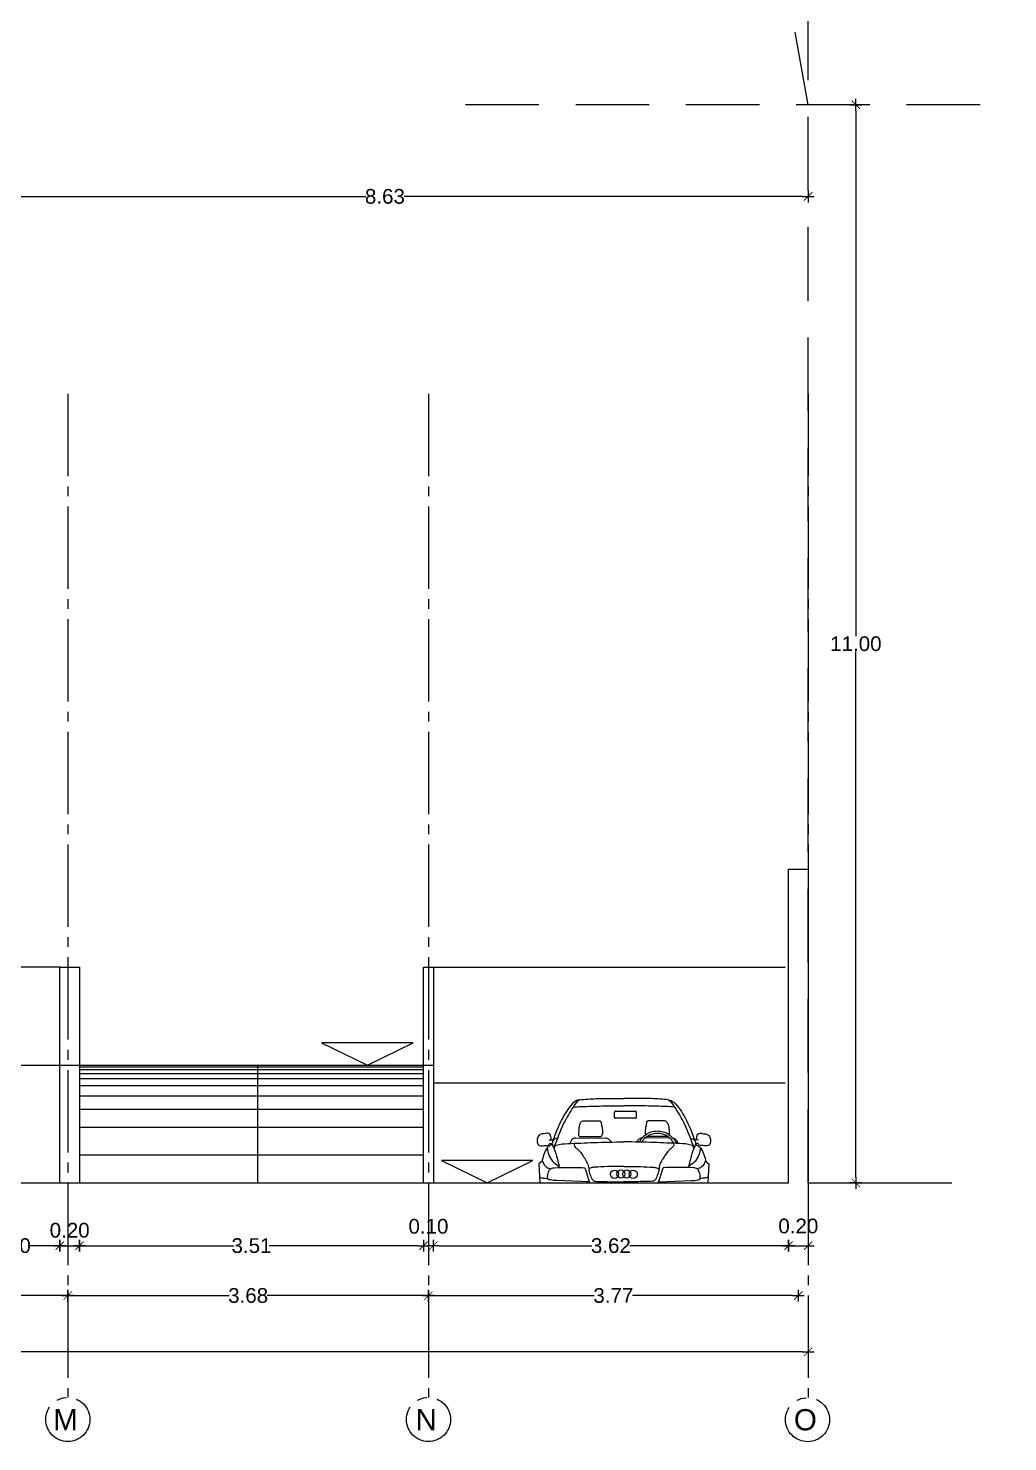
# Model space of a CAD drawing. Header units: millimetres. Extents: x 1217 to 2428, y 234 to 644.
# Drawn here: x 2137.44 to 2147.43, y 373.53 to 387.95 of the extents above; entities that cross this region are included whole.
import ezdxf

# ---------------------------------------------------------------- set-up
doc = ezdxf.new("R2010")
doc.units = ezdxf.units.MM
doc.linetypes.add('ACAD_ISO04W100', pattern=[30, 24, -3, 0, -3])
doc.linetypes.add('HIDDEN', pattern=[0.375, 0.25, -0.125])
doc.layers.get('0').update_dxf_attribs({"lineweight": 5})
for name, color, linetype in [('0.1', 251, 'Continuous'), ('0.2', 2, 'Continuous'), ('0.3', 6, 'Continuous'), ('CORTES', 30, 'Continuous'), ('COTAS', 252, 'Continuous'), ('EJES', 8, 'Continuous')]:
    doc.layers.add(name, color=color, linetype=linetype)
doc.styles.add('INTERARQ', font='arial.ttf')
doc.styles.get("Standard").update_dxf_attribs({"font": 'arial.ttf'})
doc.dimstyles.new('ESCALA_1-50', dxfattribs={"dimtxt": 0.15, "dimasz": 0.06, "dimexe": 0.18, "dimexo": 0.0625, "dimgap": 0, "dimtad": 0, "dimtih": 1, "dimtoh": 1, "dimzin": 0, "dimdsep": 46, "dimtxsty": 'INTERARQ', "dimblk": 'DIMTICK', "dimcen": 0, "dimse1": 1, "dimse2": 1, "dimclrd": 256, "dimclre": 1, "dimclrt": 2, "dimadec": 0, "dimazin": 0, "dimtfac": 4.5, "dimtofl": 0, "dimtmove": 2, "dimatfit": 3, "dimldrblk": 'DIMTICK', "dimfxl": 1, "dimtolj": 1, "dimtzin": 0, "dimarcsym": 0})

# ---------------------------------------------------------------- blocks, each defined once
blk = doc.blocks.new('DIMTICK')
at = {"color": 1}
for p, q in [((-1, 0), (1, 0)), ((0, 1), (0, -1))]:
    blk.add_line(p, q, dxfattribs=at)
at = {"color": 3, "const_width": 0.141}
blk.add_lwpolyline([(0.71, 0.71), (-0.71, -0.71)], dxfattribs=at)
blk = doc.blocks.new('*D1698')
at = {"layer": 'COTAS', "lineweight": -2, "ltscale": 3, "transparency": 16777216}
for p, q in [((2145.879, 387.111), (2145.879, 381.748)), ((2145.879, 376.231), (2145.879, 381.594))]:
    blk.add_line(p, q, dxfattribs=at)
at = {"layer": 'DEFPOINTS', "color": 0, "ltscale": 3, "transparency": 16777216}
for p in [(2148.405, 387.171), (2145.879, 376.171), (2148.405, 376.171)]:
    blk.add_point(p, dxfattribs=at)
at = {"layer": 'COTAS', "lineweight": -2, "ltscale": 3, "transparency": 16777216, "xscale": 0.06, "yscale": 0.06, "zscale": 0.06}
for p, rotation in [((2145.879, 387.171), 90), ((2145.879, 376.171), 270)]:
    blk.add_blockref('DIMTICK', p, dxfattribs=dict(at, rotation=rotation))
at = {"layer": 'COTAS', "color": 2, "ltscale": 3, "transparency": 16777216, "insert": (2145.879, 381.671), "char_height": 0.15, "attachment_point": 5, "style": 'INTERARQ'}
blk.add_mtext('\\A1;11.00', dxfattribs=at)
blk = doc.blocks.new('*D1705')
at = {"layer": 'COTAS', "lineweight": -2, "ltscale": 3, "transparency": 16777216}
for p, q in [((2134.809, 375.021), (2136.1, 375.021)), ((2137.78, 375.021), (2136.49, 375.021))]:
    blk.add_line(p, q, dxfattribs=at)
at = {"layer": 'DEFPOINTS', "color": 0, "ltscale": 3, "transparency": 16777216}
for p in [(2134.749, 375.746), (2137.84, 375.746), (2137.84, 375.021)]:
    blk.add_point(p, dxfattribs=at)
at = {"layer": 'COTAS', "lineweight": -2, "ltscale": 3, "transparency": 16777216, "xscale": 0.06, "yscale": 0.06, "zscale": 0.06, "rotation": 180}
blk.add_blockref('DIMTICK', (2134.749, 375.021), dxfattribs=at)
at = {"layer": 'COTAS', "lineweight": -2, "ltscale": 3, "transparency": 16777216, "xscale": 0.06, "yscale": 0.06, "zscale": 0.06}
blk.add_blockref('DIMTICK', (2137.84, 375.021), dxfattribs=at)
at = {"layer": 'COTAS', "color": 2, "ltscale": 3, "transparency": 16777216, "insert": (2136.295, 375.021), "char_height": 0.15, "attachment_point": 5, "style": 'INTERARQ'}
blk.add_mtext('\\A1;3.09', dxfattribs=at)
blk = doc.blocks.new('*D1706')
at = {"layer": 'COTAS', "lineweight": -2, "ltscale": 3, "transparency": 16777216}
for p, q in [((2137.9, 375.021), (2139.485, 375.021)), ((2141.459, 375.021), (2139.874, 375.021))]:
    blk.add_line(p, q, dxfattribs=at)
at = {"layer": 'DEFPOINTS', "color": 0, "ltscale": 3, "transparency": 16777216}
for p in [(2137.84, 375.746), (2141.519, 375.746), (2141.519, 375.021)]:
    blk.add_point(p, dxfattribs=at)
at = {"layer": 'COTAS', "lineweight": -2, "ltscale": 3, "transparency": 16777216, "xscale": 0.06, "yscale": 0.06, "zscale": 0.06, "rotation": 180}
blk.add_blockref('DIMTICK', (2137.84, 375.021), dxfattribs=at)
at = {"layer": 'COTAS', "lineweight": -2, "ltscale": 3, "transparency": 16777216, "xscale": 0.06, "yscale": 0.06, "zscale": 0.06}
blk.add_blockref('DIMTICK', (2141.519, 375.021), dxfattribs=at)
at = {"layer": 'COTAS', "color": 2, "ltscale": 3, "transparency": 16777216, "insert": (2139.68, 375.021), "char_height": 0.15, "attachment_point": 5, "style": 'INTERARQ'}
blk.add_mtext('\\A1;3.68', dxfattribs=at)
blk = doc.blocks.new('*D1707')
at = {"layer": 'COTAS', "lineweight": -2, "ltscale": 3, "transparency": 16777216}
for p, q in [((2141.579, 375.021), (2143.211, 375.021)), ((2145.232, 375.021), (2143.6, 375.021))]:
    blk.add_line(p, q, dxfattribs=at)
at = {"layer": 'DEFPOINTS', "color": 0, "ltscale": 3, "transparency": 16777216}
for p in [(2141.519, 375.746), (2145.292, 375.683, 0), (2145.292, 375.021)]:
    blk.add_point(p, dxfattribs=at)
at = {"layer": 'COTAS', "lineweight": -2, "ltscale": 3, "transparency": 16777216, "xscale": 0.06, "yscale": 0.06, "zscale": 0.06, "rotation": 180}
blk.add_blockref('DIMTICK', (2141.519, 375.021), dxfattribs=at)
at = {"layer": 'COTAS', "lineweight": -2, "ltscale": 3, "transparency": 16777216, "xscale": 0.06, "yscale": 0.06, "zscale": 0.06}
blk.add_blockref('DIMTICK', (2145.292, 375.021), dxfattribs=at)
at = {"layer": 'COTAS', "color": 2, "ltscale": 3, "transparency": 16777216, "insert": (2143.405, 375.021), "char_height": 0.15, "attachment_point": 5, "style": 'INTERARQ'}
blk.add_mtext('\\A1;3.77', dxfattribs=at)
blk = doc.blocks.new('*D1754')
at = {"layer": 'COTAS', "lineweight": -2, "ltscale": 3, "transparency": 16777216}
for p, q in [((2136.819, 375.53), (2137.071, 375.53)), ((2137.699, 375.53), (2137.446, 375.53))]:
    blk.add_line(p, q, dxfattribs=at)
at = {"layer": 'DEFPOINTS', "color": 0, "ltscale": 3, "transparency": 16777216}
for p in [(2136.759, 376.171), (2137.759, 376.171, 0), (2137.759, 375.53)]:
    blk.add_point(p, dxfattribs=at)
at = {"layer": 'COTAS', "lineweight": -2, "ltscale": 3, "transparency": 16777216, "xscale": 0.06, "yscale": 0.06, "zscale": 0.06, "rotation": 180}
blk.add_blockref('DIMTICK', (2136.759, 375.53), dxfattribs=at)
at = {"layer": 'COTAS', "lineweight": -2, "ltscale": 3, "transparency": 16777216, "xscale": 0.06, "yscale": 0.06, "zscale": 0.06}
blk.add_blockref('DIMTICK', (2137.759, 375.53), dxfattribs=at)
at = {"layer": 'COTAS', "color": 2, "ltscale": 3, "transparency": 16777216, "insert": (2137.259, 375.53), "char_height": 0.15, "attachment_point": 5, "style": 'INTERARQ'}
blk.add_mtext('\\A1;1.00', dxfattribs=at)
blk = doc.blocks.new('*D1755')
at = {"layer": 'COTAS', "lineweight": -2, "ltscale": 3, "transparency": 16777216}
blk.add_line((2137.819, 375.53), (2137.899, 375.53), dxfattribs=at)
at = {"layer": 'DEFPOINTS', "color": 0, "ltscale": 3, "transparency": 16777216}
for p in [(2137.759, 376.171, 0), (2137.959, 376.171, 0), (2137.959, 375.53)]:
    blk.add_point(p, dxfattribs=at)
at = {"layer": 'COTAS', "lineweight": -2, "ltscale": 3, "transparency": 16777216, "xscale": 0.06, "yscale": 0.06, "zscale": 0.06, "rotation": 180}
blk.add_blockref('DIMTICK', (2137.759, 375.53), dxfattribs=at)
at = {"layer": 'COTAS', "lineweight": -2, "ltscale": 3, "transparency": 16777216, "xscale": 0.06, "yscale": 0.06, "zscale": 0.06}
blk.add_blockref('DIMTICK', (2137.959, 375.53), dxfattribs=at)
at = {"layer": 'COTAS', "color": 2, "ltscale": 3, "transparency": 16777216, "insert": (2137.859, 375.687), "char_height": 0.15, "attachment_point": 5, "style": 'INTERARQ'}
blk.add_mtext('\\A1;0.20', dxfattribs=at)
blk = doc.blocks.new('*D1756')
at = {"layer": 'COTAS', "lineweight": -2, "ltscale": 3, "transparency": 16777216}
for p, q in [((2138.019, 375.53), (2139.534, 375.53)), ((2141.409, 375.53), (2139.894, 375.53))]:
    blk.add_line(p, q, dxfattribs=at)
at = {"layer": 'DEFPOINTS', "color": 0, "ltscale": 3, "transparency": 16777216}
for p in [(2137.959, 376.171, 0), (2141.469, 376.171), (2141.469, 375.53)]:
    blk.add_point(p, dxfattribs=at)
at = {"layer": 'COTAS', "lineweight": -2, "ltscale": 3, "transparency": 16777216, "xscale": 0.06, "yscale": 0.06, "zscale": 0.06, "rotation": 180}
blk.add_blockref('DIMTICK', (2137.959, 375.53), dxfattribs=at)
at = {"layer": 'COTAS', "lineweight": -2, "ltscale": 3, "transparency": 16777216, "xscale": 0.06, "yscale": 0.06, "zscale": 0.06}
blk.add_blockref('DIMTICK', (2141.469, 375.53), dxfattribs=at)
at = {"layer": 'COTAS', "color": 2, "ltscale": 3, "transparency": 16777216, "insert": (2139.714, 375.53), "char_height": 0.15, "attachment_point": 5, "style": 'INTERARQ'}
blk.add_mtext('\\A1;3.51', dxfattribs=at)
blk = doc.blocks.new('*D1757')
at = {"layer": 'COTAS', "lineweight": -2, "ltscale": 3, "transparency": 16777216}
for p, q in [((2141.409, 375.53), (2141.349, 375.53)), ((2141.629, 375.53), (2141.689, 375.53))]:
    blk.add_line(p, q, dxfattribs=at)
at = {"layer": 'DEFPOINTS', "color": 0, "ltscale": 3, "transparency": 16777216}
for p in [(2141.469, 376.171), (2141.569, 376.171), (2141.569, 375.53)]:
    blk.add_point(p, dxfattribs=at)
at = {"layer": 'COTAS', "lineweight": -2, "ltscale": 3, "transparency": 16777216, "xscale": 0.06, "yscale": 0.06, "zscale": 0.06}
blk.add_blockref('DIMTICK', (2141.469, 375.53), dxfattribs=at)
at = {"layer": 'COTAS', "lineweight": -2, "ltscale": 3, "transparency": 16777216, "xscale": 0.06, "yscale": 0.06, "zscale": 0.06, "rotation": 180}
blk.add_blockref('DIMTICK', (2141.569, 375.53), dxfattribs=at)
at = {"layer": 'COTAS', "color": 2, "ltscale": 3, "transparency": 16777216, "insert": (2141.519, 375.727), "char_height": 0.15, "attachment_point": 5, "style": 'INTERARQ'}
blk.add_mtext('\\A1;0.10', dxfattribs=at)
blk = doc.blocks.new('*D1758')
at = {"layer": 'COTAS', "lineweight": -2, "ltscale": 3, "transparency": 16777216}
for p, q in [((2141.629, 375.53), (2143.186, 375.53)), ((2145.132, 375.53), (2143.574, 375.53))]:
    blk.add_line(p, q, dxfattribs=at)
at = {"layer": 'DEFPOINTS', "color": 0, "ltscale": 3, "transparency": 16777216}
for p in [(2141.569, 376.171), (2145.192, 376.171, 0), (2145.192, 375.53)]:
    blk.add_point(p, dxfattribs=at)
at = {"layer": 'COTAS', "lineweight": -2, "ltscale": 3, "transparency": 16777216, "xscale": 0.06, "yscale": 0.06, "zscale": 0.06, "rotation": 180}
blk.add_blockref('DIMTICK', (2141.569, 375.53), dxfattribs=at)
at = {"layer": 'COTAS', "lineweight": -2, "ltscale": 3, "transparency": 16777216, "xscale": 0.06, "yscale": 0.06, "zscale": 0.06}
blk.add_blockref('DIMTICK', (2145.192, 375.53), dxfattribs=at)
at = {"layer": 'COTAS', "color": 2, "ltscale": 3, "transparency": 16777216, "insert": (2143.38, 375.53), "char_height": 0.15, "attachment_point": 5, "style": 'INTERARQ'}
blk.add_mtext('\\A1;3.62', dxfattribs=at)
blk = doc.blocks.new('*D1759')
at = {"layer": 'COTAS', "lineweight": -2, "ltscale": 3, "transparency": 16777216}
blk.add_line((2145.252, 375.53), (2145.332, 375.53), dxfattribs=at)
at = {"layer": 'DEFPOINTS', "color": 0, "ltscale": 3, "transparency": 16777216}
for p in [(2145.192, 376.171), (2145.392, 376.171), (2145.392, 375.53)]:
    blk.add_point(p, dxfattribs=at)
at = {"layer": 'COTAS', "lineweight": -2, "ltscale": 3, "transparency": 16777216, "xscale": 0.06, "yscale": 0.06, "zscale": 0.06, "rotation": 180}
blk.add_blockref('DIMTICK', (2145.192, 375.53), dxfattribs=at)
at = {"layer": 'COTAS', "lineweight": -2, "ltscale": 3, "transparency": 16777216, "xscale": 0.06, "yscale": 0.06, "zscale": 0.06}
blk.add_blockref('DIMTICK', (2145.392, 375.53), dxfattribs=at)
at = {"layer": 'COTAS', "color": 2, "ltscale": 3, "transparency": 16777216, "insert": (2145.292, 375.73), "char_height": 0.15, "attachment_point": 5, "style": 'INTERARQ'}
blk.add_mtext('\\A1;0.20', dxfattribs=at)
blk = doc.blocks.new('*D1633')
at = {"layer": '0.1', "lineweight": -2, "ltscale": 3, "transparency": 16777216}
for p, q in [((2113.672, 374.447), (2129.248, 374.447)), ((2145.332, 374.447), (2129.755, 374.447))]:
    blk.add_line(p, q, dxfattribs=at)
at = {"layer": 'DEFPOINTS', "color": 0, "ltscale": 3, "transparency": 16777216}
for p in [(2145.392, 377.649, 0), (2113.612, 376.671, 0), (2145.392, 374.447)]:
    blk.add_point(p, dxfattribs=at)
at = {"layer": '0.1', "lineweight": -2, "ltscale": 3, "transparency": 16777216, "xscale": 0.06, "yscale": 0.06, "zscale": 0.06, "rotation": 180}
blk.add_blockref('DIMTICK', (2113.612, 374.447), dxfattribs=at)
at = {"layer": '0.1', "lineweight": -2, "ltscale": 3, "transparency": 16777216, "xscale": 0.06, "yscale": 0.06, "zscale": 0.06}
blk.add_blockref('DIMTICK', (2145.392, 374.447), dxfattribs=at)
at = {"layer": '0.1', "color": 2, "ltscale": 3, "transparency": 16777216, "insert": (2129.502, 374.447), "char_height": 0.15, "attachment_point": 5, "style": 'INTERARQ'}
blk.add_mtext('\\A1;31.78', dxfattribs=at)
blk = doc.blocks.new('*D1717')
at = {"layer": '0.1', "lineweight": -2, "ltscale": 3, "transparency": 16777216}
for p, q in [((2136.819, 386.235), (2140.88, 386.235)), ((2145.332, 386.235), (2141.27, 386.235))]:
    blk.add_line(p, q, dxfattribs=at)
at = {"layer": 'DEFPOINTS', "color": 0, "ltscale": 3, "transparency": 16777216}
for p in [(2136.759, 386.235, 0), (2145.392, 386.235, 0), (2145.392, 386.235)]:
    blk.add_point(p, dxfattribs=at)
at = {"layer": '0.1', "lineweight": -2, "ltscale": 3, "transparency": 16777216, "xscale": 0.06, "yscale": 0.06, "zscale": 0.06, "rotation": 180}
blk.add_blockref('DIMTICK', (2136.759, 386.235), dxfattribs=at)
at = {"layer": '0.1', "lineweight": -2, "ltscale": 3, "transparency": 16777216, "xscale": 0.06, "yscale": 0.06, "zscale": 0.06}
blk.add_blockref('DIMTICK', (2145.392, 386.235), dxfattribs=at)
at = {"layer": '0.1', "color": 2, "ltscale": 3, "transparency": 16777216, "insert": (2141.075, 386.235), "char_height": 0.15, "attachment_point": 5, "style": 'INTERARQ'}
blk.add_mtext('\\A1;8.63', dxfattribs=at)

msp = doc.modelspace()

# ---------------------------------------------------------------- linework, layer by layer
at = {"layer": '0.1'}
for p, q in [((2143.41814, 376.83751, 0), (2143.41814, 376.89368, 0)), ((2143.42603, 376.90169, 0), (2143.63122, 376.90169, 0)), ((2143.63122, 376.8295, 0), (2143.42603, 376.8295, 0)), ((2143.63911, 376.89368, 0), (2143.63911, 376.83751, 0)), ((2143.09523, 376.8035, 0), (2143.2493, 376.8035, 0)), ((2143.92975, 376.8035, 0), (2143.77569, 376.8035, 0)), ((2143.02132, 376.62658, 0), (2143.32588, 376.62929, 0)), ((2143.07831, 376.64373, 0), (2143.27601, 376.64373, 0)), ((2143.9837, 376.62676, 0), (2143.72683, 376.62904, 0)), ((2143.94667, 376.64373, 0), (2143.74897, 376.64373, 0)), ((2142.67257, 376.38586, 0), (2142.64599, 376.36476, 0)), ((2142.64599, 376.36476, 0), (2142.65675, 376.17099, 0)), ((2143.12343, 376.29698, 0), (2143.15994, 376.1831, 0)), ((2143.90156, 376.29698, 0), (2143.86504, 376.1831, 0)), ((2144.35241, 376.38586, 0), (2144.37899, 376.36476, 0)), ((2144.37899, 376.36476, 0), (2144.36823, 376.17099, 0)), ((2142.66138, 376.17468, 0), (2142.66138, 376.17099, 0)), ((2143.15994, 376.1831, 0), (2142.8271, 376.19449, 0)), ((2143.86504, 376.1831, 0), (2144.19789, 376.19449, 0)), ((2144.36361, 376.17468, 0), (2144.36361, 376.17099, 0))]:
    msp.add_line(p, q, dxfattribs=at)
at = {"layer": '0.1', "ltscale": 3, "elevation": 0}
for points in [[(2137.75896, 378.37099), (2136.75896, 378.37099)], [(2141.56895, 378.37099), (2145.15736, 378.37099)], [(2137.75896, 376.17099), (2137.75896, 377.47099)], [(2136.75896, 377.37099), (2137.75896, 377.37099)], [(2137.95896, 377.37099), (2141.46895, 377.37099)], [(2137.95896, 377.35344), (2141.46895, 377.35344)], [(2137.95896, 377.32896), (2141.46895, 377.32896)], [(2137.95896, 377.28802), (2141.46895, 377.28802)], [(2139.77528, 377.37099), (2139.77528, 376.17099)], [(2137.95896, 377.23618), (2141.46895, 377.23618)], [(2137.95896, 377.16599), (2141.46895, 377.16599)], [(2141.56895, 377.19099), (2145.15736, 377.19099)], [(2137.95896, 377.06015), (2141.46895, 377.06015)], [(2137.95896, 376.92269), (2141.46895, 376.92269)], [(2137.95896, 376.73931), (2141.46895, 376.73931)], [(2137.95896, 376.45845), (2141.46895, 376.45845)]]:
    msp.add_lwpolyline(points, dxfattribs=at)
at = {"layer": '0.1'}
for centre, major_axis, start_param, end_param in [((2143.42603, 376.89368, 0), (0, 0.00801), 0, 1.57079633), ((2143.42603, 376.83751, 0), (0, 0.00801), 1.57079633, 3.14159265), ((2143.63122, 376.89368, 0), (0, 0.00801), -1.57079633, 0), ((2143.63122, 376.83751, 0), (0, 0.00801), 3.14159265, 4.71238898), ((2143.41695, 376.25855, 0), (0, 0.04226), 4.71238898, 10.99557429), ((2143.48295, 376.26139, 0), (0, 0.04131), 4.71238898, 10.99557429), ((2143.54203, 376.26139, 0), (0, 0.04131), 4.71238898, 10.99557429), ((2143.60804, 376.25855, 0), (0, 0.04226), 4.71238898, 10.99557429)]:
    msp.add_ellipse(centre, major_axis=major_axis, ratio=0.98558309, start_param=start_param, end_param=end_param, dxfattribs=at)
for points, knots in [([(2143.05921, 377.01756, 0), (2143.03915, 377.01704, 0), (2142.9901, 376.98777, 0), (2142.91881, 376.89452, 0), (2142.84641, 376.76088, 0), (2142.80614, 376.65, 0), (2142.78929, 376.59996, 0)], [0, 0, 0, 0, 0.060189111, 0.157635942, 0.350503878, 0.506854106, 0.506854106, 0.506854106, 0.506854106]), ([(2143.05921, 377.01756, 0), (2143.03196, 377.00089, 0), (2142.97843, 376.91816, 0), (2142.88112, 376.76139, 0), (2142.83039, 376.61261, 0), (2142.79772, 376.52594, 0)], [0, 0, 0, 0, 0.095465547, 0.280394871, 0.554777052, 0.554777052, 0.554777052, 0.554777052]), ([(2143.05921, 377.01756, 0), (2143.11609, 377.0243, 0), (2143.2672, 377.03505, 0), (2143.41851, 377.03136, 0), (2143.51249, 377.03136, 0)], [0, 0, 0, 0, 0.17180144, 0.453749233, 0.453749233, 0.453749233, 0.453749233]), ([(2143.96577, 377.01756, 0), (2143.9089, 377.0243, 0), (2143.75779, 377.03505, 0), (2143.60647, 377.03136, 0), (2143.51249, 377.03136, 0)], [0, 0, 0, 0, 0.17180144, 0.453749233, 0.453749233, 0.453749233, 0.453749233]), ([(2143.96577, 377.01756, 0), (2143.98583, 377.01704, 0), (2144.03489, 376.98777, 0), (2144.10618, 376.89452, 0), (2144.17858, 376.76088, 0), (2144.21885, 376.65, 0), (2144.23569, 376.59996, 0)], [0, 0, 0, 0, 0.060189111, 0.157635942, 0.350503878, 0.506854106, 0.506854106, 0.506854106, 0.506854106]), ([(2143.96577, 377.01756, 0), (2143.99303, 377.00089, 0), (2144.04656, 376.91816, 0), (2144.14386, 376.76139, 0), (2144.19459, 376.61261, 0), (2144.22726, 376.52594, 0)], [0, 0, 0, 0, 0.095465547, 0.280394871, 0.554777052, 0.554777052, 0.554777052, 0.554777052]), ([(2142.99601, 376.94496, 0), (2143.04925, 376.94946, 0), (2143.17296, 376.95224, 0), (2143.3451, 376.95772, 0), (2143.46392, 376.9556, 0), (2143.51249, 376.9556, 0)], [0, 0, 0, 0, 0.160255275, 0.370957362, 0.516678485, 0.516678485, 0.516678485, 0.516678485]), ([(2144.02897, 376.94496, 0), (2143.97574, 376.94946, 0), (2143.85202, 376.95224, 0), (2143.67989, 376.95772, 0), (2143.56107, 376.9556, 0), (2143.51249, 376.9556, 0)], [0, 0, 0, 0, 0.160255275, 0.370957362, 0.516678485, 0.516678485, 0.516678485, 0.516678485]), ([(2143.06228, 376.7701, 0), (2143.05839, 376.75835, 0), (2143.05093, 376.73179, 0), (2143.05255, 376.69456, 0), (2143.04699, 376.6646, 0), (2143.0554, 376.64828, 0), (2143.0661, 376.64206, 0), (2143.07386, 376.64365, 0), (2143.07831, 376.64373, 0)], [0, 0, 0, 0, 0.03668296, 0.08035712, 0.110604863, 0.122967324, 0.132133845, 0.145491959, 0.145491959, 0.145491959, 0.145491959]), ([(2143.06228, 376.7701, 0), (2143.06446, 376.77477, 0), (2143.06927, 376.78505, 0), (2143.08033, 376.79677, 0), (2143.09032, 376.80335, 0), (2143.09523, 376.8035, 0)], [0, 0, 0, 0, 0.0151272695, 0.0333897742, 0.0481281865, 0.0481281865, 0.0481281865, 0.0481281865]), ([(2143.2493, 376.8035, 0), (2143.25524, 376.80328, 0), (2143.26528, 376.80494, 0), (2143.28089, 376.79536, 0), (2143.28205, 376.76846, 0), (2143.2933, 376.7306, 0), (2143.29492, 376.68813, 0), (2143.29257, 376.65485, 0), (2143.28112, 376.64367, 0), (2143.27601, 376.64373, 0)], [0, 0, 0, 0, 0.017833007, 0.029440847, 0.049729194, 0.090557415, 0.149381597, 0.173121362, 0.188437585, 0.188437585, 0.188437585, 0.188437585]), ([(2143.6743, 376.59259, 0), (2143.68244, 376.60491, 0), (2143.70049, 376.63557, 0), (2143.74391, 376.6734, 0), (2143.80319, 376.69869, 0), (2143.86661, 376.7019, 0), (2143.93395, 376.6918, 0), (2143.99033, 376.65471, 0), (2144.02775, 376.61116, 0), (2144.04321, 376.58356, 0), (2144.04831, 376.57309, 0)], [0, 0, 0, 0, 1.11113482, 2.66099535, 4.2574629, 5.90786575, 7.43043219, 9.35944297, 10.85601971, 11.7281096, 11.7281096, 11.7281096, 11.7281096]), ([(2143.77569, 376.8035, 0), (2143.76975, 376.80328, 0), (2143.75971, 376.80494, 0), (2143.7441, 376.79536, 0), (2143.74293, 376.76846, 0), (2143.73169, 376.7306, 0), (2143.73018, 376.69139, 0), (2143.73163, 376.6665, 0), (2143.7328, 376.66181, 0)], [0, 0, 0, 0, 0.45178994, 0.74586851, 1.25986319, 2.29422489, 3.78450484, 4.14619884, 4.14619884, 4.14619884, 4.14619884]), ([(2143.9627, 376.7701, 0), (2143.96052, 376.77477, 0), (2143.95571, 376.78505, 0), (2143.94466, 376.79677, 0), (2143.93466, 376.80335, 0), (2143.92975, 376.8035, 0)], [0, 0, 0, 0, 0.0151272695, 0.0333897742, 0.0481281865, 0.0481281865, 0.0481281865, 0.0481281865]), ([(2143.9627, 376.7701, 0), (2143.9666, 376.75835, 0), (2143.97405, 376.73179, 0), (2143.97249, 376.69584, 0), (2143.97673, 376.67152, 0), (2143.97516, 376.66279, 0)], [0, 0, 0, 0, 0.92934365, 2.03580573, 2.70620014, 2.70620014, 2.70620014, 2.70620014]), ([(2142.77104, 376.61135, 0), (2142.77092, 376.61801, 0), (2142.76925, 376.63367, 0), (2142.76775, 376.65767, 0), (2142.74247, 376.68357, 0), (2142.70256, 376.67025, 0), (2142.65967, 376.67018, 0), (2142.62987, 376.63634, 0), (2142.62507, 376.5971, 0), (2142.63441, 376.55842, 0), (2142.67467, 376.5431, 0), (2142.70606, 376.55529, 0), (2142.74424, 376.54782, 0), (2142.75011, 376.57153, 0), (2142.77055, 376.57445, 0), (2142.7785, 376.56517, 0), (2142.78368, 376.56437, 0)], [0, 0, 0, 0, 0.019691831, 0.046933906, 0.068770205, 0.11654039, 0.158128865, 0.194865914, 0.237536999, 0.273502657, 0.301161524, 0.353200001, 0.378634465, 0.395765732, 0.412850504, 0.428549024, 0.428549024, 0.428549024, 0.428549024]), ([(2142.78327, 376.56444, 0), (2142.76349, 376.55564, 0), (2142.6999, 376.51349, 0), (2142.69107, 376.43312, 0), (2142.67257, 376.38586, 0)], [0, 0, 0, 0, 0.064793619, 0.215150817, 0.215150817, 0.215150817, 0.215150817]), ([(2142.75138, 376.60565, 0), (2142.75577, 376.61094, 0), (2142.77182, 376.61274, 0), (2142.7854, 376.60892, 0), (2142.79081, 376.60446, 0)], [0, 0, 0, 0, 0.0204467855, 0.0413551209, 0.0413551209, 0.0413551209, 0.0413551209]), ([(2142.83424, 376.62416, 0), (2142.81839, 376.62459, 0), (2142.78509, 376.6116, 0), (2142.77885, 376.56253, 0), (2142.79269, 376.53869, 0), (2142.79772, 376.52594, 0)], [0, 0, 0, 0, 0.047563966, 0.087720637, 0.128331868, 0.128331868, 0.128331868, 0.128331868]), ([(2142.8244, 376.55725, 0), (2142.86262, 376.56779, 0), (2142.99149, 376.57374, 0), (2143.22, 376.58459, 0), (2143.41044, 376.58866, 0), (2143.51249, 376.58866, 0)], [0, 0, 0, 0, 0.118800961, 0.383066683, 0.689210184, 0.689210184, 0.689210184, 0.689210184]), ([(2143.02132, 376.62658, 0), (2143.0141, 376.6265, 0), (2143.00014, 376.62415, 0), (2142.98262, 376.61541, 0), (2142.97288, 376.60186, 0), (2142.96721, 376.58787, 0), (2142.96493, 376.57798, 0), (2142.96395, 376.5725, 0)], [0, 0, 0, 0, 0.54892817, 1.06378001, 1.43357934, 1.77693096, 2.19295865, 2.19295865, 2.19295865, 2.19295865]), ([(2143.0139, 376.57482, 0), (2143.00709, 376.5761, 0), (2142.9998, 376.55218, 0), (2143.01965, 376.53104, 0), (2143.05706, 376.50268, 0), (2143.09171, 376.45413, 0), (2143.12508, 376.40047, 0), (2143.15408, 376.34659, 0), (2143.1539, 376.2862, 0), (2143.17422, 376.24015, 0), (2143.18669, 376.20842, 0), (2143.20207, 376.19102, 0), (2143.23629, 376.1839, 0), (2143.30157, 376.18576, 0), (2143.39925, 376.18111, 0), (2143.47456, 376.18046, 0), (2143.51249, 376.18045, 0)], [0, 0, 0, 0, 0.020778273, 0.043406273, 0.086193042, 0.160062299, 0.218078166, 0.275215502, 0.33772442, 0.391430139, 0.422808047, 0.438688966, 0.457789227, 0.523855645, 0.636242715, 0.750036784, 0.750036784, 0.750036784, 0.750036784]), ([(2143.32588, 376.62929, 0), (2143.33038, 376.62936, 0), (2143.34049, 376.62792, 0), (2143.35468, 376.62123, 0), (2143.36897, 376.60682, 0), (2143.37749, 376.59506, 0), (2143.38283, 376.58754, 0)], [0, 0, 0, 0, 0.34140979, 0.76522141, 1.16418804, 1.85784982, 1.85784982, 1.85784982, 1.85784982]), ([(2144.20058, 376.55725, 0), (2144.16236, 376.56779, 0), (2144.03349, 376.57374, 0), (2143.80498, 376.58459, 0), (2143.61454, 376.58866, 0), (2143.51249, 376.58866, 0)], [0, 0, 0, 0, 0.118800961, 0.383066683, 0.689210184, 0.689210184, 0.689210184, 0.689210184]), ([(2144.01109, 376.57482, 0), (2144.0179, 376.5761, 0), (2144.02519, 376.55218, 0), (2144.00534, 376.53104, 0), (2143.96793, 376.50268, 0), (2143.93327, 376.45413, 0), (2143.8999, 376.40047, 0), (2143.8709, 376.34659, 0), (2143.87109, 376.2862, 0), (2143.85077, 376.24015, 0), (2143.8383, 376.20842, 0), (2143.82292, 376.19102, 0), (2143.78869, 376.1839, 0), (2143.72342, 376.18576, 0), (2143.62574, 376.18111, 0), (2143.55042, 376.18046, 0), (2143.51249, 376.18045, 0)], [0, 0, 0, 0, 0.020778273, 0.043406273, 0.086193042, 0.160062299, 0.218078166, 0.275215502, 0.33772442, 0.391430139, 0.422808047, 0.438688966, 0.457789227, 0.523855645, 0.636242715, 0.750036784, 0.750036784, 0.750036784, 0.750036784]), ([(2143.6991, 376.62929, 0), (2143.69461, 376.62936, 0), (2143.6845, 376.62792, 0), (2143.6703, 376.62123, 0), (2143.65601, 376.60682, 0), (2143.6475, 376.59506, 0), (2143.64215, 376.58754, 0)], [0, 0, 0, 0, 0.34140979, 0.76522141, 1.16418804, 1.85784982, 1.85784982, 1.85784982, 1.85784982]), ([(2143.69613, 376.58647, 0), (2143.70123, 376.59522, 0), (2143.71383, 376.6179, 0), (2143.74534, 376.64716, 0), (2143.79327, 376.66993, 0), (2143.84903, 376.68116, 0), (2143.90191, 376.67525, 0), (2143.94346, 376.65775, 0), (2143.97839, 376.63648, 0), (2144.00089, 376.60421, 0), (2144.01593, 376.58342, 0), (2144.02216, 376.5743, 0)], [0.64301663, 0.64301663, 0.64301663, 0.64301663, 1.40262853, 2.58372801, 3.81393198, 5.38927755, 6.84873886, 7.77460491, 8.8030803, 9.88439123, 10.70791061, 10.70791061, 10.70791061, 10.70791061]), ([(2143.96328, 376.6449, 0), (2143.96223, 376.6444, 0), (2143.95691, 376.64246, 0), (2143.95112, 376.64365, 0), (2143.94667, 376.64373, 0)], [3.260286361, 3.260286361, 3.260286361, 3.260286361, 3.347542045, 3.685962909, 3.685962909, 3.685962909, 3.685962909]), ([(2144.01451, 376.62561, 0), (2144.01806, 376.62501, 0), (2144.02822, 376.62247, 0), (2144.04236, 376.61541, 0), (2144.0521, 376.60186, 0), (2144.05778, 376.58787, 0), (2144.06005, 376.57798, 0), (2144.06103, 376.5725, 0)], [0.27575578, 0.27575578, 0.27575578, 0.27575578, 0.54892817, 1.06378001, 1.43357934, 1.77693096, 2.19295865, 2.19295865, 2.19295865, 2.19295865]), ([(2144.19075, 376.62416, 0), (2144.2066, 376.62459, 0), (2144.23989, 376.6116, 0), (2144.24613, 376.56253, 0), (2144.23229, 376.53869, 0), (2144.22726, 376.52594, 0)], [0, 0, 0, 0, 0.047563966, 0.087720637, 0.128331868, 0.128331868, 0.128331868, 0.128331868]), ([(2144.27361, 376.60565, 0), (2144.26921, 376.61094, 0), (2144.25316, 376.61274, 0), (2144.23958, 376.60892, 0), (2144.23417, 376.60446, 0)], [0, 0, 0, 0, 0.0204467855, 0.0413551209, 0.0413551209, 0.0413551209, 0.0413551209]), ([(2144.25395, 376.61135, 0), (2144.25406, 376.61801, 0), (2144.25573, 376.63367, 0), (2144.25723, 376.65767, 0), (2144.28252, 376.68357, 0), (2144.32243, 376.67025, 0), (2144.36532, 376.67018, 0), (2144.39511, 376.63634, 0), (2144.39991, 376.5971, 0), (2144.39058, 376.55842, 0), (2144.35031, 376.5431, 0), (2144.31893, 376.55529, 0), (2144.28075, 376.54782, 0), (2144.27488, 376.57153, 0), (2144.25443, 376.57445, 0), (2144.24648, 376.56517, 0), (2144.24131, 376.56437, 0)], [0, 0, 0, 0, 0.019691831, 0.046933906, 0.068770205, 0.11654039, 0.158128865, 0.194865914, 0.237536999, 0.273502657, 0.301161524, 0.353200001, 0.378634465, 0.395765732, 0.412850504, 0.428549024, 0.428549024, 0.428549024, 0.428549024]), ([(2144.24172, 376.56444, 0), (2144.2615, 376.55564, 0), (2144.32508, 376.51349, 0), (2144.33391, 376.43312, 0), (2144.35241, 376.38586, 0)], [0, 0, 0, 0, 0.064793619, 0.215150817, 0.215150817, 0.215150817, 0.215150817]), ([(2142.67771, 376.40004, 0), (2142.68358, 376.38872, 0), (2142.69463, 376.36362, 0), (2142.72048, 376.32826, 0), (2142.74941, 376.31739, 0), (2142.76386, 376.31468, 0)], [0, 0, 0, 0, 0.037821177, 0.081669832, 0.125740041, 0.125740041, 0.125740041, 0.125740041]), ([(2142.73016, 376.52679, 0), (2142.73339, 376.50354, 0), (2142.74507, 376.45512, 0), (2142.78198, 376.38274, 0), (2142.83098, 376.35556, 0), (2142.85374, 376.33888, 0)], [0, 0, 0, 0, 0.069419659, 0.147402931, 0.231636238, 0.231636238, 0.231636238, 0.231636238]), ([(2142.79772, 376.52594, 0), (2142.81256, 376.48976, 0), (2142.83267, 376.42757, 0), (2142.84544, 376.3635, 0), (2142.85374, 376.33888, 0)], [0, 0, 0, 0, 0.115852918, 0.192766301, 0.192766301, 0.192766301, 0.192766301]), ([(2144.29483, 376.52679, 0), (2144.29159, 376.50354, 0), (2144.27992, 376.45512, 0), (2144.24301, 376.38274, 0), (2144.194, 376.35556, 0), (2144.17124, 376.33888, 0)], [0, 0, 0, 0, 0.069419659, 0.147402931, 0.231636238, 0.231636238, 0.231636238, 0.231636238]), ([(2144.22726, 376.52594, 0), (2144.21242, 376.48976, 0), (2144.19232, 376.42757, 0), (2144.17954, 376.3635, 0), (2144.17124, 376.33888, 0)], [0, 0, 0, 0, 0.115852918, 0.192766301, 0.192766301, 0.192766301, 0.192766301]), ([(2144.34727, 376.40004, 0), (2144.3414, 376.38872, 0), (2144.33035, 376.36362, 0), (2144.30451, 376.32826, 0), (2144.27557, 376.31739, 0), (2144.26112, 376.31468, 0)], [0, 0, 0, 0, 0.037821177, 0.081669832, 0.125740041, 0.125740041, 0.125740041, 0.125740041]), ([(2142.74283, 376.20445, 0), (2142.73805, 376.20503, 0), (2142.73077, 376.23931, 0), (2142.73968, 376.27112, 0), (2142.75955, 376.32073, 0), (2142.88548, 376.33144, 0), (2142.99267, 376.32713, 0), (2143.0982, 376.3286, 0), (2143.12086, 376.31861, 0), (2143.12113, 376.30411, 0), (2143.12343, 376.29698, 0)], [0, 0, 0, 0, 0.014447984, 0.078141849, 0.116432367, 0.154127331, 0.426613493, 0.457637452, 0.472093214, 0.494278502, 0.494278502, 0.494278502, 0.494278502]), ([(2143.51249, 376.33772, 0), (2143.45631, 376.33772, 0), (2143.35827, 376.34224, 0), (2143.24476, 376.32944, 0), (2143.18169, 376.32974, 0), (2143.15392, 376.31306, 0), (2143.15434, 376.30143, 0)], [0, 0, 0, 0, 0.168557222, 0.296589808, 0.333518772, 0.367915187, 0.367915187, 0.367915187, 0.367915187]), ([(2143.51249, 376.33772, 0), (2143.56868, 376.33772, 0), (2143.66672, 376.34224, 0), (2143.78023, 376.32944, 0), (2143.84329, 376.32974, 0), (2143.87107, 376.31306, 0), (2143.87064, 376.30143, 0)], [0, 0, 0, 0, 0.168557222, 0.296589808, 0.333518772, 0.367915187, 0.367915187, 0.367915187, 0.367915187]), ([(2144.28215, 376.20445, 0), (2144.28693, 376.20503, 0), (2144.29422, 376.23931, 0), (2144.2853, 376.27112, 0), (2144.26544, 376.32073, 0), (2144.1395, 376.33144, 0), (2144.03232, 376.32713, 0), (2143.92678, 376.3286, 0), (2143.90413, 376.31861, 0), (2143.90385, 376.30411, 0), (2143.90156, 376.29698, 0)], [0, 0, 0, 0, 0.014447984, 0.078141849, 0.116432367, 0.154127331, 0.426613493, 0.457637452, 0.472093214, 0.494278502, 0.494278502, 0.494278502, 0.494278502]), ([(2142.65369, 376.22624, 0), (2142.66459, 376.22378, 0), (2142.6917, 376.21885, 0), (2142.71946, 376.21589, 0), (2142.73581, 376.21727, 0)], [0, 0, 0, 0, 0.0335212246, 0.0827552784, 0.0827552784, 0.0827552784, 0.0827552784]), ([(2142.8271, 376.19449, 0), (2142.80452, 376.19524, 0), (2142.77617, 376.19676, 0), (2142.74853, 376.20445, 0), (2142.74283, 376.20445, 0)], [0, 0, 0, 0, 0.0677752604, 0.084860032, 0.084860032, 0.084860032, 0.084860032]), ([(2144.19789, 376.19449, 0), (2144.22047, 376.19524, 0), (2144.24882, 376.19676, 0), (2144.27646, 376.20445, 0), (2144.28215, 376.20445, 0)], [0, 0, 0, 0, 0.0677752604, 0.084860032, 0.084860032, 0.084860032, 0.084860032]), ([(2144.3713, 376.22624, 0), (2144.36039, 376.22378, 0), (2144.33329, 376.21885, 0), (2144.30553, 376.21589, 0), (2144.28917, 376.21727, 0)], [0, 0, 0, 0, 0.0335212246, 0.0827552784, 0.0827552784, 0.0827552784, 0.0827552784])]:
    msp.add_open_spline(points, degree=3, knots=knots, dxfattribs=at)
for points in [[(2142.8244, 376.55725, 0), (2142.81206, 376.55147, 0), (2142.80284, 376.53872, 0), (2142.79772, 376.52594, 0)], [(2143.74557, 376.64434, 0), (2143.74666, 376.64394, 0), (2143.7478, 376.64372, 0), (2143.74897, 376.64373, 0)], [(2144.20058, 376.55725, 0), (2144.21293, 376.55147, 0), (2144.22214, 376.53872, 0), (2144.22726, 376.52594, 0)], [(2143.13327, 376.18186, 0), (2143.13522, 376.17812, 0), (2143.13741, 376.17448, 0), (2143.13983, 376.17099, 0)], [(2143.15994, 376.1831, 0), (2143.16158, 376.17839, 0), (2143.16469, 376.17435, 0), (2143.16858, 376.17099, 0)], [(2143.86504, 376.1831, 0), (2143.86341, 376.17839, 0), (2143.86029, 376.17435, 0), (2143.85641, 376.17099, 0)], [(2143.89171, 376.18186, 0), (2143.88976, 376.17812, 0), (2143.88757, 376.17448, 0), (2143.88516, 376.17099, 0)]]:
    msp.add_open_spline(points, degree=3, dxfattribs=at)
at = {"layer": '0.2', "linetype": 'HIDDEN', "ltscale": 3, "elevation": 0}
for points in [[(2145.3916, 387.17099), (2136.35484, 438.42099)], [(2145.39161, 376.17099), (2145.3916, 395.43387)], [(2147.14603, 387.17099), (2141.82164, 387.17099)]]:
    msp.add_lwpolyline(points, dxfattribs=at)
at = {"layer": '0.2', "ltscale": 3, "elevation": 0}
for points in [[(2137.75896, 377.37099), (2137.75896, 378.37099), (2137.95896, 378.37099), (2137.95896, 377.37099), (2137.95896, 377.37099)], [(2141.46895, 377.37099), (2141.46895, 378.37099), (2141.56895, 378.37099), (2141.56895, 377.37099)]]:
    msp.add_lwpolyline(points, dxfattribs=at)
at = {"layer": '0.3', "ltscale": 3, "elevation": 0}
for points in [[(2141.36166, 377.5988), (2140.42968, 377.5988), (2140.89567, 377.37099), (2141.36166, 377.5988)], [(2137.75896, 376.17099), (2137.75896, 377.37099), (2137.95896, 377.37099), (2137.95896, 376.17099)], [(2141.46895, 376.17099), (2141.46895, 377.37099), (2141.56895, 377.37099), (2141.56895, 376.17099)], [(2142.584, 376.3988), (2141.65201, 376.3988), (2142.11801, 376.17099), (2142.584, 376.3988)]]:
    msp.add_lwpolyline(points, dxfattribs=at)
at = {"layer": 'CORTES', "ltscale": 3, "elevation": 0}
for points in [[(2145.1916, 376.17099), (2145.1916, 379.37099), (2145.3916, 379.37099), (2145.3916, 376.17099), (2146.85827, 376.17099)], [(2112.72813, 376.17099), (2145.1916, 376.17099)]]:
    msp.add_lwpolyline(points, dxfattribs=at)
at = {"layer": 'EJES', "linetype": 'ACAD_ISO04W100', "ltscale": 0.035, "elevation": 0}
for points in [[(2137.84018, 384.22243), (2137.84018, 373.9818)], [(2137.84018, 384.22243), (2137.84018, 373.9818)], [(2141.51895, 384.22243), (2141.51895, 373.9818)], [(2145.3916, 384.22243), (2145.3916, 373.9818)]]:
    msp.add_lwpolyline(points, dxfattribs=at)
at = {"layer": 'EJES', "linetype": 'ACAD_ISO04W100', "ltscale": 0.035}
for centre in [(2137.84018, 373.75682, 0), (2141.51895, 373.75682, 0), (2145.38663, 373.75478, 0)]:
    msp.add_circle(centre, 0.22498, dxfattribs=at)

# ---------------------------------------------------------------- texts
at = {"layer": 'EJES', "linetype": 'ACAD_ISO04W100', "ltscale": 0.035, "char_height": 0.216, "width": 0.344369, "attachment_point": 5}
for s, insert in [('M', (2137.81724, 373.75509, 0)), ('N', (2141.49609, 373.75509, 0)), ('O', (2145.36369, 373.75305, 0))]:
    msp.add_mtext(s, dxfattribs=dict(at, insert=insert))

# ---------------------------------------------------------------- dimensions: what is measured, and where the dimension line sits
at = {"layer": '0.1', "ltscale": 3}
for base, p1, p2, picture, middle in [((2145.3916, 386.23509), (2136.75896, 386.23509, 0), (2145.3916, 386.23509, 0), '*D1717', (2141.07528, 386.23509)), ((2145.3916, 374.44702), (2113.61159, 376.67099, 0), (2145.3916, 377.64948, 0), '*D1633', (2129.5016, 374.44702))]:
    dim = msp.add_linear_dim(base=base, p1=p1, p2=p2, dimstyle='ESCALA_1-50', dxfattribs=at)
    dim.commit()
    dim.dimension.update_dxf_attribs({"geometry": picture, "text_midpoint": middle})
at = {"layer": 'COTAS', "ltscale": 3}
dim = msp.add_linear_dim(base=(2145.87895, 376.17099, 0), p1=(2148.40518, 387.17099, 0), p2=(2148.40518, 376.17099, 0), angle=90, dimstyle='ESCALA_1-50', dxfattribs=at)
dim.commit()
dim.dimension.update_dxf_attribs({"geometry": '*D1698', "text_midpoint": (2145.87895, 381.67099, 0)})
for base, p1, p2, picture, middle in [((2137.75896, 375.53028, 0), (2136.75896, 376.17099, 0), (2137.75896, 376.17099, 0), '*D1754', (2137.25896, 375.53028, 0)), ((2141.46895, 375.53028, 0), (2137.95896, 376.17099, 0), (2141.46895, 376.17099, 0), '*D1756', (2139.71396, 375.53028, 0)), ((2145.1916, 375.53028, 0), (2141.56895, 376.17099, 0), (2145.1916, 376.17099, 0), '*D1758', (2143.38028, 375.53028, 0)), ((2137.84018, 375.02122, 0), (2134.74922, 375.74588, 0), (2137.84018, 375.74588, 0), '*D1705', (2136.2947, 375.02122, 0)), ((2141.51895, 375.02122, 0), (2137.84018, 375.74588, 0), (2141.51895, 375.74588, 0), '*D1706', (2139.67957, 375.02122, 0)), ((2145.29171, 375.02122, 0), (2141.51895, 375.74588, 0), (2145.29171, 375.68255, 0), '*D1707', (2143.40533, 375.02122, 0))]:
    dim = msp.add_linear_dim(base=base, p1=p1, p2=p2, dimstyle='ESCALA_1-50', dxfattribs=at)
    dim.commit()
    dim.dimension.update_dxf_attribs({"geometry": picture, "text_midpoint": middle})
for base, p1, p2, picture, middle in [((2137.95896, 375.53028, 0), (2137.75896, 376.17099, 0), (2137.95896, 376.17099, 0), '*D1755', (2137.85896, 375.68667, 0)), ((2141.56895, 375.53028, 0), (2141.46895, 376.17099, 0), (2141.56895, 376.17099, 0), '*D1757', (2141.51895, 375.72719, 0)), ((2145.39161, 375.53028, 0), (2145.1916, 376.17099, 0), (2145.39161, 376.17099, 0), '*D1759', (2145.2916, 375.7305, 0))]:
    dim = msp.add_linear_dim(base=base, p1=p1, p2=p2, dimstyle='ESCALA_1-50', dxfattribs=at)
    dim.commit()
    dim.dimension.update_dxf_attribs({"geometry": picture, "text_midpoint": middle, "dimtype": 160})

doc.saveas('drawing.dxf')
